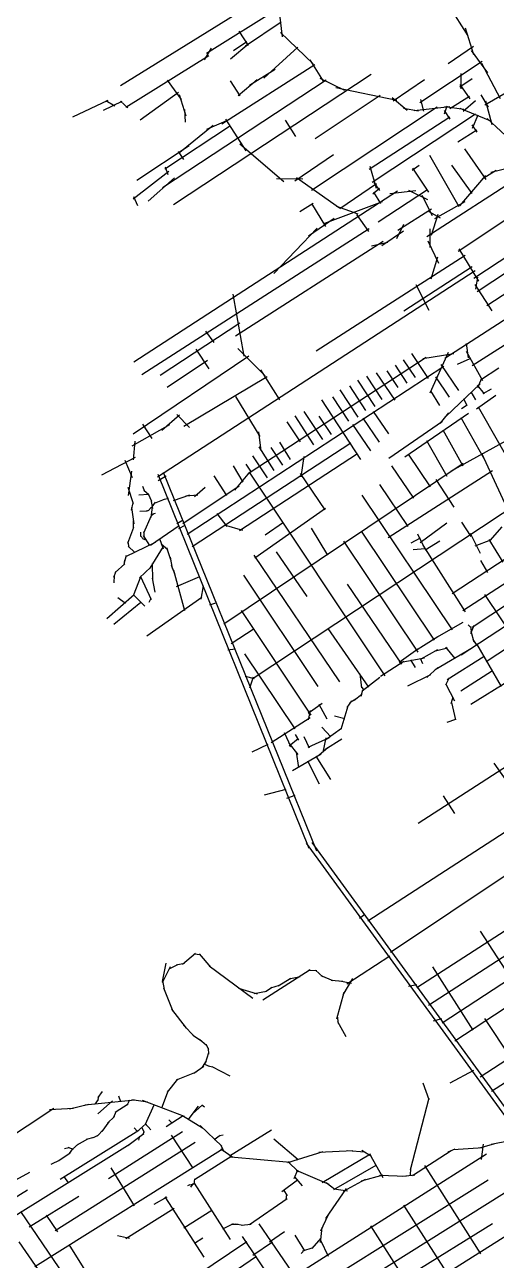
# Model space of a CAD drawing. Header units: inches. Extents: x 723419 to 759401, y 6910722 to 6968430.
# Drawn here: x 731647 to 733260, y 6948636 to 6952862 of the extents above; entities that cross this region are included whole.
import ezdxf

# ---------------------------------------------------------------- set-up
doc = ezdxf.new("R2010")
doc.units = ezdxf.units.IN
doc.header["$MEASUREMENT"] = 0

msp = doc.modelspace()

# ---------------------------------------------------------------- linework, layer by layer
for points in [[(731974.842413, 6952653.99138), (732472.061637, 6952962.95918)], [(732269.004106, 6952764.60463), (732521.020235, 6952921.76744)], [(732512.288967, 6952944.38936), (732526.973372, 6952820.56412)], [(732401.957497, 6952789.60781), (732523.798365, 6952872.15797)], [(733119.342464, 6952892.12193), (733162.998802, 6952823.99158)], [(732379.732452, 6952840.01103), (732410.688764, 6952791.19531)], [(732521.41711, 6952835.24852), (732633.73296, 6952728.09206)], [(733153.076907, 6952851.11143), (733181.519672, 6952760.49145)], [(732351.157395, 6952745.95147), (732413.070019, 6952798.33907)], [(732360.682414, 6952773.73277), (732406.720006, 6952805.08596)], [(732465.159305, 6952678.7185), (732581.576205, 6952785.21351)], [(733095.529917, 6952729.40285), (733181.519672, 6952788.27276)], [(731993.164846, 6952579.64331), (732276.931038, 6952756.58377)], [(732262.048196, 6952742.36239), (732285.860744, 6952781.38851)], [(733174.221567, 6952773.80884), (733230.048762, 6952697.07952)], [(732321.376938, 6952523.36081), (732638.877573, 6952725.76747)], [(732415.549831, 6952654.90596), (732503.854695, 6952709.80711)], [(732622.620438, 6952741.58583), (732667.864278, 6952669.35444)], [(732998.295347, 6952595.788), (733211.946816, 6952737.34037)], [(733209.300978, 6952730.72577), (733272.801105, 6952609.67865)], [(732117.779656, 6952305.87288), (732678.168276, 6952673.37986)], [(732134.386482, 6952672.90912), (732182.342307, 6952606.43243)], [(732155.482856, 6952247.13526), (732832.156084, 6952693.22365)], [(732350.065325, 6952669.7888), (732382.476848, 6952618.8564)], [(732377.515901, 6952619.51786), (732442.338947, 6952674.74975)], [(732655.958005, 6952679.67321), (732740.492549, 6952638.39813)], [(732906.768734, 6952601.54534), (733013.925198, 6952674.57049)], [(733135.311203, 6952649.53711), (733176.983161, 6952677.64914)], [(733135.311203, 6952658.13608), (733169.376375, 6952608.52661)], [(733138.618501, 6952695.50855), (733138.949231, 6952643.25324)], [(732041.78213, 6952536.97916), (732172.420412, 6952630.90644)], [(732174.735521, 6952623.29965), (732197.886609, 6952550.53909)], [(732640.861952, 6952473.35446), (732863.112396, 6952620.99226)], [(732711.12374, 6952647.52627), (732919.880407, 6952604.26681)], [(733100.584571, 6952575.78436), (733168.714915, 6952617.78704)], [(733207.203709, 6952621.78601), (733232.206884, 6952580.51093)], [(733221.094362, 6952587.65469), (733301.263273, 6952634.48603)], [(731811.59417, 6952546.90106), (731932.972017, 6952603.78659)], [(731916.435526, 6952569.39069), (731980.597112, 6952600.81002)], [(731924.703771, 6952602.46367), (731955.461645, 6952584.60426)], [(731974.643975, 6952601.14075), (732000.110172, 6952578.32039)], [(732628.161926, 6952295.95098), (733057.581535, 6952581.70155)], [(732903.211624, 6952612.6012), (732954.865009, 6952569.80476)], [(732942.588317, 6952576.15477), (732993.388419, 6952567.47642)], [(732978.571723, 6952568.53476), (733101.338635, 6952581.86979)], [(733000.941186, 6952606.37135), (733010.863081, 6952566.68377)], [(733083.05589, 6952557.59422), (733091.390282, 6952584.40979)], [(733083.770266, 6952582.50479), (733148.328729, 6952573.19143)], [(733135.417036, 6952576.36644), (733238.075575, 6952534.87969)], [(733146.886747, 6952566.85465), (733189.220165, 6952603.23493)], [(733222.681865, 6952601.94222), (733244.90691, 6952520.97956)], [(732193.256392, 6952572.03653), (732195.90223, 6952528.71092)], [(732269.783085, 6952505.10453), (732346.380113, 6952537.64834)], [(732333.680087, 6952538.83897), (732403.530227, 6952431.28563)], [(732538.071121, 6952535.26709), (732573.393067, 6952480.10135)], [(732825.086624, 6952368.08602), (733101.246031, 6952547.34159)], [(732835.669979, 6952324.09896), (733188.558705, 6952557.26349)], [(733081.402241, 6952568.83903), (733100.584571, 6952539.07335)], [(733177.975351, 6952508.6462), (733198.14987, 6952553.95619)], [(733228.762223, 6952541.2297), (733321.578242, 6952454.38005)], [(732126.510923, 6952369.373), (732350.348871, 6952517.40768)], [(732177.7079, 6952425.72937), (732292.008129, 6952518.5983)], [(733127.704417, 6952462.0133), (733192.858193, 6952502.69306)], [(733175.660242, 6952519.22956), (733193.188923, 6952494.42482)], [(732030.466981, 6952330.47918), (732209.457964, 6952448.74816)], [(732383.289562, 6952454.30442), (732533.705487, 6952325.31979)], [(732171.357888, 6952428.5075), (732190.407926, 6952401.12307)], [(732571.011812, 6952328.4948), (732702.774576, 6952418.18873)], [(733030.999677, 6952416.03678), (733131.541544, 6952239.82393)], [(733129.504702, 6952087.31219), (733612.105667, 6952407.45867)], [(733151.12075, 6952437.73266), (733224.145896, 6952332.42828)], [(732127.70155, 6952376.11989), (732136.035942, 6952349.52921)], [(732827.732463, 6952378.66938), (732849.229902, 6952303.59371)], [(732972.262059, 6952364.70751), (732996.603774, 6952381.64088)], [(732972.791227, 6952371.58669), (733027.82467, 6952289.03652)], [(733106.141493, 6952382.17004), (733175.991633, 6952285.33235)], [(733211.180625, 6952335.14533), (733258.805721, 6952364.51414)], [(733241.475478, 6952357.50267), (733344.663184, 6952382.63814)], [(732017.766956, 6952266.1853), (732140.0047, 6952361.43549)], [(732069.360809, 6952258.64466), (732159.84849, 6952338.01982)], [(732508.702312, 6952336.03544), (732597.999366, 6952334.84481)], [(732576.568073, 6952340.0042), (732723.808993, 6952236.02274)], [(732841.292386, 6952322.77604), (732859.813256, 6952295.32546)], [(733022.436432, 6952138.0241), (733346.992637, 6952347.13355)], [(733134.649743, 6952242.40869), (733224.277527, 6952346.25786)], [(732019.892899, 6951708.69269), (732922.388454, 6952293.68761)], [(732724.602744, 6952233.24461), (732850.412371, 6952319.36665)], [(732837.985087, 6952283.41919), (732860.805446, 6952303.26298)], [(732839.308007, 6952289.0416), (732863.782014, 6952250.34621)], [(732856.374327, 6952187.56861), (733025.04654, 6952298.69384)], [(732896.193537, 6952284.41138), (732984.829131, 6952295.32546)], [(732959.693664, 6952296.64838), (733024.51671, 6952264.23686)], [(733004.672921, 6952279.1197), (733040.391742, 6952209.99717)], [(732019.354459, 6952274.12281), (732032.848236, 6952243.96025)], [(732588.474347, 6952223.71959), (732633.321312, 6952251.50089)], [(732627.765051, 6952250.70714), (732676.183897, 6952171.72886)], [(732673.008891, 6952182.84138), (732871.048216, 6952257.08691)], [(732713.093346, 6952241.579), (732786.118492, 6952215.78207)], [(733049.321448, 6952199.41381), (733153.832073, 6952257.29153)], [(732617.049404, 6952140.37567), (732705.552706, 6952200.70079)], [(732781.629386, 6952213.36554), (732822.639885, 6952154.49563)], [(732922.533975, 6952159.77289), (733038.421707, 6952232.79804)], [(733029.146928, 6952223.22636), (733067.842318, 6952201.72892)], [(733037.878857, 6952142.45706), (733060.633069, 6952213.89471)], [(732047.674205, 6951665.8301), (732824.624264, 6952165.07898)], [(732498.780418, 6952011.39104), (732647.211965, 6952166.56947)], [(732868.558867, 6952106.85612), (732942.642349, 6952157.65622)], [(732919.888137, 6952130.66867), (732943.700684, 6952180.41044)], [(733032.058012, 6952163.62377), (733032.58718, 6952100.65281)], [(733183.280269, 6951995.14882), (733439.397448, 6952163.42415)], [(732368.354256, 6951797.57523), (732873.321377, 6952122.20199)], [(732832.575462, 6952105.26862), (732888.667241, 6952117.96864)], [(733026.237167, 6952123.40703), (733061.691405, 6952046.67771)], [(733194.09293, 6951949.85206), (733455.237202, 6952121.3024)], [(732643.703374, 6951746.56125), (733153.688769, 6952073.58691)], [(733037.349689, 6951992.7026), (733060.103901, 6952067.84442)], [(733131.421832, 6952095.69068), (733199.155301, 6951984.56546)], [(733227.430496, 6951902.22696), (733483.018508, 6952068.12104)], [(732943.344598, 6951883.08653), (733177.501317, 6952035.08995)], [(732101.380837, 6951315.65561), (733187.576552, 6952021.68595)], [(733083.954168, 6951721.52138), (733537.575648, 6952015.15199)], [(733190.15945, 6951957.57791), (733196.844602, 6951998.91032)], [(732358.824827, 6951940.46815), (732396.012089, 6951728.93335)], [(732984.619681, 6951973.57421), (733029.06977, 6951886.26153)], [(733186.949166, 6951973.66461), (733244.893031, 6951883.17693)], [(732110.38058, 6951663.44885), (732382.637375, 6951842.83671)], [(732265.204088, 6951813.68845), (732293.646853, 6951774.66233)], [(733177.087687, 6951696.82688), (733361.928913, 6951814.31388)], [(733156.7072, 6951771.4356), (733164.034883, 6951723.28527)], [(732017.511644, 6951462.6297), (732413.011602, 6951729.59481)], [(732232.777075, 6951752.90465), (732276.764142, 6951685.10504)], [(732375.374548, 6951754.86257), (732469.859078, 6951661.33727)], [(732970.006718, 6951737.39641), (733027.156832, 6951652.37679)], [(733008.367441, 6951720.14477), (733114.998674, 6951737.74919)], [(733033.154066, 6951602.63503), (733095.948636, 6951741.62975)], [(733156.273757, 6951745.51031), (733212.718314, 6951644.96845)], [(732134.219586, 6951622.26637), (732272.464654, 6951714.20926)], [(732202.856571, 6951119.58644), (733080.073604, 6951694.35743)], [(732411.545622, 6951326.86732), (733020.512394, 6951724.8899)], [(732913.6733, 6951697.8355), (732954.213, 6951635.5681)], [(732941.3477, 6951716.3512), (732982.1945, 6951655.9242)], [(733069.986083, 6951699.90704), (733130.663982, 6951611.35964)], [(733126.993143, 6951701.413), (733170.8244, 6951719.9568)], [(733205.283618, 6951647.17951), (733268.104536, 6951689.06576)], [(732191.665152, 6951488.7353), (732476.542597, 6951658.94872)], [(732453.162203, 6951681.83743), (732518.249833, 6951579.17889)], [(732784.794077, 6951646.06129), (732844.3092, 6951556.3212)], [(732816.2965, 6951659.4891), (732868.8204, 6951579.9274)], [(732849.199, 6951671.8153), (732912.455791, 6951578.37192)], [(732885.1112, 6951678.2044), (732922.8869, 6951621.4583)], [(733052.347158, 6951657.57363), (733098.56114, 6951587.72349)], [(733104.7979, 6951335.5359), (733714.739876, 6951671.544877)], [(733196.2146, 6951620.8078), (733210.8185, 6951653.4381)], [(732724.821735, 6951612.76782), (732786.0194, 6951519.4716)], [(732757.453745, 6951627.09944), (732812.3572, 6951542.3323)], [(733034.355456, 6951610.30131), (733065.752741, 6951560.20676)], [(733086.776395, 6951522.40732), (733204.516214, 6951633.26796)], [(733172.766151, 6951606.28041), (733189.026, 6951579.5208)], [(733194.726611, 6951629.2992), (733218.597955, 6951599.91643)], [(733215.211282, 6951600.62199), (733243.151338, 6951616.42646)], [(732368.04327, 6951590.62613), (732451.250841, 6951454.09688)], [(732662.526934, 6951579.60958), (732795.171644, 6951374.99806)], [(732699.465781, 6951589.83722), (732754.146446, 6951505.83184)], [(733141.357106, 6951549.65431), (733160.1431, 6951561.5158)], [(733147.3661, 6951583.52619), (733159.0329, 6951560.0374)], [(733192.562903, 6951548.8341), (733258.179701, 6951595.40086)], [(732116.033855, 6951474.98356), (732176.557414, 6951527.90033)], [(732167.191145, 6951528.42288), (732210.186023, 6951484.76654)], [(732425.459794, 6950624.4442), (733778.3617, 6951519.581)], [(732571.363095, 6951523.91174), (732634.4299, 6951424.989)], [(732601.569752, 6951539.12531), (732665.6921, 6951443.4244)], [(732652.3929, 6951523.5784), (732694.5837, 6951460.8293)], [(732838.916176, 6951539.39283), (732891.127392, 6951462.8399)], [(732947.1857, 6951383.5868), (733164.928589, 6951533.31185)], [(733067.864646, 6951498.48098), (733097.745037, 6951534.15228)], [(733138.117424, 6951519.20071), (733220.7054, 6951372.3833)], [(733197.978053, 6951555.21058), (733336.3963, 6951310.9305)], [(732014.393965, 6951421.26642), (732143.378597, 6951494.68844)], [(732049.451326, 6951495.3499), (732081.862849, 6951447.06334)], [(732544.022762, 6951503.62697), (732589.029, 6951435.0656)], [(732767.816613, 6951495.24849), (732829.111874, 6951404.40803)], [(732803.285549, 6951516.81501), (732859.02455, 6951433.91207)], [(732892.386614, 6951380.00684), (733075.399514, 6951505.73794)], [(733077.439525, 6951476.86729), (733145.2816, 6951353.8585)], [(733109.0031, 6950917.109), (733983.3871, 6951489.4362)], [(732019.024182, 6951373.64132), (732024.977319, 6951437.14145)], [(732447.017499, 6951469.26635), (732454.073068, 6951405.06067)], [(732517.8838, 6951434.4511), (732555.0299, 6951374.4502)], [(733020.994968, 6951440.53111), (733090.5728, 6951317.4314)], [(732220.142716, 6951077.25302), (732762.716024, 6951431.44262)], [(732381.362483, 6951131.58091), (732785.293847, 6951395.81199)], [(732448.1773, 6951417.9624), (732499.0813, 6951337.3503)], [(732488.9922, 6951415.6722), (732528.4314, 6951356.1293)], [(732958.194518, 6951393.67331), (733033.6207, 6951281.5089)], [(733209.2206, 6951397.0167), (733295.4125, 6951210.001)], [(731911.307682, 6951322.98895), (732026.137078, 6951382.7849)], [(731989.095338, 6951372.20155), (732015.024556, 6951313.46393)], [(732327.651959, 6950812.9161), (733146.8794, 6951361.9629)], [(732359.740102, 6951353.43154), (732393.342253, 6951297.07517)], [(732403.6231, 6951359.1551), (732421.123558, 6951332.00024)], [(732425.621484, 6951387.03369), (732475.958753, 6951312.11108)], [(732592.5886, 6951315.80183), (732603.171955, 6951384.94641)], [(732901.0646, 6951353.7057), (732976.494, 6951242.3534)], [(732001.675146, 6951251.53122), (732012.907885, 6951334.63064)], [(732101.910004, 6951324.38688), (732618.650111, 6950045.22603)], [(732103.146472, 6951303.70306), (732130.927778, 6951318.91663)], [(732120.224562, 6951331.16925), (732644.927519, 6950036.9271)], [(732293.647053, 6951319.2473), (732337.4764, 6951252.2461)], [(732365.1461, 6951269.8184), (732416.625632, 6951331.20649)], [(732414.170882, 6951331.25353), (732878.7712, 6950635.4424)], [(732589.14901, 6951327.37296), (732673.110289, 6951202.84216)], [(732890.244, 6951108.1056), (733247.296485, 6951337.69912)], [(733052.6628, 6951306.121), (733114.2699, 6951212.1476)], [(732000.0658, 6951280.1197), (732018.4729, 6951224.3614)], [(732049.5895, 6951284.3209), (732056.5442, 6951266.1766)], [(732054.4152, 6951269.7204), (732071.4468, 6951255.2615)], [(732187.644068, 6951155.58713), (732380.5377, 6951285.1853)], [(732227.765671, 6951248.60341), (732264.542828, 6951280.35347)], [(732860.0005, 6951289.3401), (732957.4517, 6951146.1424)], [(733177.774723, 6950801.53918), (733896.6406, 6951276.3683)], [(732012.0001, 6951201.4746), (732018.4729, 6951227.1316)], [(732037.5255, 6951254.6945), (732070.4533, 6951256.3956)], [(732069.1901, 6951258.039), (732081.1122, 6951232.3817)], [(732078.8413, 6951238.3353), (732084.2347, 6951207.1496)], [(732082.6508, 6951213.6518), (732094.7943, 6951228.9905)], [(732091.0441, 6951225.245), (732125.1528, 6951239.8703)], [(732120.6912, 6951238.1238), (732138.8601, 6951242.3788)], [(732156.166338, 6951234.29236), (732211.89064, 6951253.6305)], [(732198.132279, 6951250.72008), (732238.878194, 6951254.42425)], [(732799.6085, 6951252.6043), (733108.6311, 6950792.9321)], [(733140.0051, 6950707.4353), (733931.864, 6951225.4225)], [(733225.1895, 6950684.1614), (734053.2988, 6951228.0383)], [(732011.6987, 6951210.4086), (732020.1138, 6951155.2732)], [(732040.4149, 6951198.5031), (732066.4074, 6951199.1994)], [(732054.4758, 6951124.5107), (732080.998, 6951183.4258)], [(732063.0214, 6951198.9009), (732071.7852, 6951201.3876)], [(732069.0963, 6951199.3983), (732079.0551, 6951210.8366)], [(732077.1289, 6951209.2291), (732084.0835, 6951213.4817)], [(732079.2678, 6951183.0591), (732088.1607, 6951190.8165)], [(732079.4118, 6951177.142), (732083.9846, 6951212.3084)], [(732086.3595, 6951189.6923), (732093.789, 6951191.716)], [(732304.103995, 6951190.49491), (732337.97073, 6951145.69205)], [(732433.573699, 6951038.80017), (732675.22696, 6951208.13384)], [(733145.742437, 6950857.97492), (733671.9256, 6951199.8595)], [(731999.8806, 6951088.3912), (732019.8135, 6951143.3103)], [(732019.1492, 6951140.0198), (732019.4708, 6951165.7098)], [(732077.328, 6951081.4698), (732174.951793, 6951149.62553)], [(732166.733051, 6951156.24383), (732188.974737, 6951168.1464)], [(732174.158041, 6951139.04217), (732196.118502, 6951150.41928)], [(732329.151268, 6951151.3365), (732392.298616, 6951132.99202)], [(732469.698215, 6951117.87546), (732532.140007, 6951160.20888)], [(732627.0609, 6951139.9883), (732682.3744, 6951047.914)], [(732999.030685, 6951091.1174), (733091.105869, 6951158.3217)], [(733141.0414, 6951160.7056), (733172.7213, 6951111.9622)], [(733238.5472, 6951097.6553), (733279.3835, 6951145.2382)], [(732042.8788, 6951114.3821), (732052.7288, 6951102.9575)], [(732043.6731, 6951111.3673), (732044.1497, 6951126.9174)], [(732050.028, 6951104.5443), (732064.0088, 6951098.832)], [(732052.6528, 6951115.0514), (732074.3734, 6951081.2552)], [(732055.1679, 6951108.4292), (732055.1679, 6951128.2959)], [(732108.45, 6951105.331), (732120.0626, 6951069.0334)], [(732737.583045, 6951096.148987), (732991.353513, 6950715.762098)], [(732797.9648, 6951129.4778), (733047.8127, 6950756.815)], [(732969.0912, 6951089.6701), (733000.1789, 6951106.9898)], [(732990.6623, 6951121.2963), (733014.0389, 6951071.3813)], [(733017.0829, 6951066.0012), (733066.544, 6951096.9969)], [(733170.978813, 6951123.18107), (733204.492769, 6951054.38926)], [(733187.5868, 6951079.7289), (733241.5449, 6951099.9379)], [(733234.8002, 6951101.201), (733282.4351, 6951024.154)], [(731992.3713, 6951043.6126), (732094.3437, 6951092.4231)], [(731999.4198, 6951092.9014), (732003.5439, 6951073.9086)], [(732000.3362, 6951078.0275), (732024.1642, 6951057.4329)], [(732075.975, 6951003.4104), (732121.1349, 6951076.8647)], [(732114.0579, 6951086.3915), (732136.275, 6951067.1607)], [(732131.4625, 6951073.7428), (732147.2624, 6951029.3156)], [(732507.2146, 6951058.9629), (732612.3104, 6950906.1194)], [(732975.0007, 6951067.4108), (733016.8739, 6951070.3678)], [(733008.3315, 6951081.4987), (733153.679953, 6950854.00616)], [(731956.0733, 6950988.5412), (731989.3524, 6951018.0497)], [(731987.5667, 6951014.4828), (731989.0277, 6951030.2098)], [(731987.8841, 6951022.6574), (731995.053, 6951047.4561)], [(732083.2907, 6951018.9618), (732083.7208, 6950962.0454)], [(732144.3721, 6951041.1188), (732150.935, 6951002.2754)], [(732147.7824, 6951013.6185), (732159.6931, 6950984.9715)], [(732431.104249, 6951047.26685), (732723.91039, 6950614.05487)], [(733205.341, 6951029.0211), (733230.2123, 6950989.0241)], [(731952.3167, 6950972.2692), (731959.2972, 6950992.536)], [(731952.4791, 6950952.813), (731953.7778, 6950978.4303)], [(732019.1441, 6950909.9237), (732045.4149, 6950977.4643)], [(732039.8271, 6950969.8196), (732078.5355, 6951006.5467)], [(732042.6501, 6950974.865), (732080.045561, 6950896.70099)], [(732083.1011, 6950969.0368), (732091.4879, 6950920.9264)], [(732156.2901, 6950995.8962), (732193.596135, 6950858.77731)], [(732166.035316, 6950940.35733), (732246.071935, 6950975.19421)], [(732394.7435, 6950979.779), (732649.1861, 6950598.5909)], [(732249.9847, 6950897.2794), (732258.639668, 6950943.00317)], [(732750.0785, 6950948.6066), (732935.8207, 6950674.4449)], [(731927.689354, 6950830.77551), (732021.3451, 6950913.0855)], [(731952.383847, 6950812.25464), (732044.4878, 6950887.3259)], [(731965.8793, 6950902.7855), (731991.981, 6950883.9915)], [(732018.5495, 6950912.6559), (732057.996906, 6950873.10893)], [(732064.170529, 6950772.12609), (732253.127504, 6950904.41802)], [(732072.989991, 6950886.99958), (732080.045561, 6950900.89024)], [(732280.24735, 6950878.18012), (732304.280385, 6950885.67666)], [(733219.074206, 6950912.95383), (733333.903603, 6950743.62016)], [(732387.08709, 6950858.21709), (732625.701091, 6950500.8749)], [(733040.37456, 6950758.30618), (733145.980563, 6950819.08991)], [(733163.40782, 6950809.42378), (733173.991174, 6950798.98154)], [(733171.451169, 6950803.63821), (733174.7228, 6950778.1499)], [(733173.0949, 6950779.5821), (733183.72786, 6950808.37426)], [(732353.669372, 6950746.10868), (732431.2999, 6950797.3771)], [(732684.2182, 6950797.4716), (732822.5023, 6950596.7494)], [(732979.795438, 6950719.35943), (733059.565709, 6950769.7362)], [(733172.438949, 6950787.55151), (733183.3498, 6950750.8878)], [(733179.437, 6950759.0041), (733193.2821, 6950738.563)], [(732341.983585, 6950723.61905), (732367.339538, 6950727.58781)], [(732928.13103, 6950681.8238), (732991.507684, 6950727.40278)], [(733002.838929, 6950693.11271), (733060.271266, 6950724.86278)], [(733047.430129, 6950719.78277), (733093.432444, 6950731.07168)], [(733050.9416, 6950656.6274), (733175.0624, 6950729.4522)], [(733086.659097, 6950733.04724), (733118.3754, 6950694.1325)], [(733191.8283, 6950744.5513), (733276.8213, 6950598.515)], [(732398.8891, 6950710.6485), (732571.2626, 6950453.7916)], [(732863.703095, 6950633.84593), (732944.136589, 6950685.35159)], [(732929.03767, 6950680.83602), (733014.12784, 6950696.92272)], [(732966.714412, 6950689.58493), (732982.518888, 6950663.90266)], [(732999.311144, 6950695.79383), (733007.213382, 6950677.02601)], [(733091.9503, 6950622.8193), (733218.7586, 6950701.9248)], [(732400.412521, 6950633.79283), (732431.280639, 6950625.67892)], [(732417.169499, 6950594.10525), (732429.861481, 6950631.11594)], [(732793.2372, 6950641.3954), (732799.277, 6950593.5534)], [(732800.9509, 6950583.8402), (732861.8972, 6950630.761)], [(732957.7045, 6950601.2034), (733036.1642, 6950639.3598)], [(733022.6128, 6950629.3403), (733059.9132, 6950663.7825)], [(733138.6276, 6950584.2821), (733246.8871, 6950652.8771)], [(732797.1623, 6950565.1807), (732803.8268, 6950587.6456)], [(732797.1943, 6950598.3375), (732806.3582, 6950586.273)], [(733087.5622, 6950603.9215), (733099.5176, 6950629.2951)], [(733087.5649, 6950606.5441), (733117.1545, 6950549.8268)], [(733172.7138, 6950537.7944), (733301.095204, 6950618.20741)], [(732749.8123, 6950527.0148), (732765.4325, 6950549.0637)], [(732759.4226, 6950544.3167), (732782.5403, 6950558.6693)], [(732773.3766, 6950552.221), (732800.0349, 6950571.7738)], [(733105.5732, 6950540.7876), (733112.3809, 6950562.6633)], [(732616.418608, 6950507.70998), (732664.043703, 6950541.44442)], [(732617.300554, 6950484.77938), (732624.57661, 6950516.30896)], [(732652.357916, 6950537.69615), (732679.918735, 6950488.52765)], [(732729.1652, 6950453.0678), (732752.7135, 6950532.5921)], [(733106.1653, 6950544.335), (733119.7806, 6950484.9159)], [(732490.3003, 6950407.4768), (732623.055253, 6950492.93738)], [(732706.6866, 6950498.0638), (732741.8058, 6950489.4327)], [(733091.6618, 6950476.343), (733121.2605, 6950487.2809)], [(732534.221221, 6950441.34353), (732556.9925, 6950392.1703)], [(732551.353026, 6950395.83511), (732582.573922, 6950420.97057)], [(732571.725983, 6950434.72893), (732583.896841, 6950415.41431)], [(732601.8235, 6950427.3738), (732619.4627, 6950389.0175)], [(732615.867391, 6950391.16079), (732689.774483, 6950423.61641)], [(732663.0598, 6950459.4014), (732694.2922, 6950426.5906)], [(732668.2222, 6950373.9907), (732677.427237, 6950423.08724)], [(732673.193895, 6950414.97334), (732730.451, 6950455.4948)], [(732673.9598, 6950382.9896), (732731.2851, 6950419.4953)], [(732992.4878, 6950130.9889), (733462.070084, 6950434.78185)], [(732425.21267, 6950374.6684), (732479.187778, 6950401.65595)], [(732550.030107, 6950405.09554), (732580.721835, 6950365.40796)], [(732654.5355, 6950364.6217), (732683.8643, 6950389.9594)], [(732562.4885, 6950311.6378), (732660.468, 6950368.7936)], [(732575.694741, 6950374.13923), (732583.4128, 6950320.9525)], [(732614.0044, 6950343.9765), (732654.5033, 6950265.4132)], [(732642.5037, 6950360.681), (732692.993587, 6950279.99147)], [(733251.290751, 6950336.10064), (733292.736412, 6950277.79542)], [(732819.99843, 6949796.54365), (733574.85619, 6950285.75922)], [(732467.344195, 6950228.06652), (732541.427677, 6950247.46934)], [(732544.032872, 6950216.31495), (732572.255151, 6950226.54553)], [(733078.599872, 6950224.87865), (733116.34717, 6950163.84797)], [(732609.331146, 6950062.33027), (734796.694445, 6947058.91978)], [(732628.429691, 6950064.59246), (734813.5676, 6947066.8578)], [(732898.005878, 6949689.49137), (733310.756704, 6949966.24609)], [(733204.115669, 6949263.81617), (734321.4233, 6949989.8422)], [(732987.68607, 6949568.61678), (733572.416406, 6949946.97171)], [(733028.431984, 6949508.29166), (733612.633153, 6949886.64659)], [(733243.803248, 6949214.07441), (734302.9088, 6949896.0646)], [(733074.469576, 6949447.96654), (733653.908235, 6949826.85063)], [(732791.649739, 6949805.83532), (732810.611582, 6949819.94646)], [(733117.86133, 6949387.11225), (733693.595815, 6949763.87967)], [(733204.644837, 6949761.23383), (733432.186959, 6949410.39563)], [(732186.868147, 6949649.33744), (732231.036013, 6949686.30863)], [(732226.943783, 6949684.33307), (732246.558266, 6949682.07529)], [(732243.171593, 6949683.76862), (732283.811674, 6949637.6252)], [(732748.244063, 6949582.04092), (732896.153791, 6949677.40871)], [(732117.8803, 6949589.6699), (732130.8539, 6949651.7648)], [(732118.3991, 6949586.5613), (732145.587185, 6949640.69437)], [(732140.865833, 6949633.10963), (732170.358114, 6949648.20855)], [(732165.278104, 6949646.51522), (732193.500382, 6949652.15967)], [(732277.461661, 6949643.69299), (732426.757516, 6949532.92054)], [(732461.950109, 6949526.43942), (732623.346265, 6949630.28858)], [(732616.511182, 6949627.86323), (732646.276867, 6949627.20177)], [(732641.076, 6949628.6621), (732667.1448, 6949605.1252)], [(733042.190345, 6949640.05443), (733179.244786, 6949422.56649)], [(732118.3143, 6949593.2043), (732123.5567, 6949562.3871)], [(732488.611343, 6949568.27012), (732518.809181, 6949577.16014)], [(732513.58806, 6949574.62014), (732557.050369, 6949601.14908)], [(732551.264802, 6949598.18574), (732588.941544, 6949606.79353)], [(732659.2199, 6949609.7077), (732701.1385, 6949592.4195)], [(732695.2991, 6949594.0859), (732734.9239, 6949590.3366)], [(732724.7048, 6949591.378), (732764.560067, 6949584.24579)], [(732735.6146, 6949544.1355), (732769.2207, 6949599.7314)], [(732959.911153, 6949574.10341), (732988.574404, 6949578.95411)], [(732121.4788, 6949568.1407), (732153.713, 6949488.1409)], [(732378.403345, 6949567.14123), (732441.480138, 6949546.9623)], [(732431.320117, 6949548.93786), (732474.500204, 6949556.55788)], [(732470.12575, 6949555.00565), (732493.268019, 6949570.10457)], [(732714.6041, 6949462.3786), (732739.7242, 6949553.504)], [(732149.3691, 6949495.172), (732199.2357, 6949429.9864)], [(732716.0559, 6949472.1396), (732718.9573, 6949445.8896)], [(732716.7656, 6949452.8052), (732745.7791, 6949401.8394)], [(733045.018962, 6949455.04067), (733073.682213, 6949462.53721)], [(733219.461533, 6949463.31241), (733309.420046, 6949327.3163)], [(732190.426, 6949440.2876), (732227.6296, 6949401.8033)], [(732222.2941, 6949405.7082), (732251.9794, 6949387.0843)], [(732245.1207, 6949392.0078), (732269.2334, 6949371.4573)], [(732266.1427, 6949375.2721), (732275.6807, 6949357.8255)], [(732274.819, 6949362.0451), (732275.5693, 6949340.9594)], [(732265.3832, 6949310.2066), (732276.748, 6949346.8463)], [(732166.5331, 6949252.6476), (732234.1979, 6949280.426)], [(732225.3953, 6949275.9829), (732259.4746, 6949299.7444)], [(732255.3084, 6949296.2469), (732269.2401, 6949317.6536)], [(732261.9318, 6949307.2835), (732278.2271, 6949300.214)], [(732274.5771, 6949301.3011), (732290.3838, 6949297.1467)], [(732286.5993, 6949298.7758), (732348.1617, 6949266.7036)], [(733102.0968, 6949242.484), (733182.94896, 6949286.57039)], [(732135.725, 6949211.5922), (732170.1594, 6949255.2784)], [(733008.859167, 6949243.37358), (733029.0729, 6949185.5695)], [(731897.2567, 6949181.5381), (731900.1684, 6949196.0781)], [(731898.6432, 6949192.7547), (731913.0627, 6949213.6647)], [(731967.7659, 6949198.2606), (731974.7439, 6949178.5722)], [(732115.5609, 6949157.0618), (732139.1375, 6949217.7889)], [(731283.002151, 6948849.5405), (731746.553078, 6949156.45778)], [(731731.558, 6949151.4558), (731813.9152, 6949156.0966)], [(731800.1253, 6949153.7013), (731866.8267, 6949170.1687)], [(731852.9964, 6949167.9895), (732023.1584, 6949185.3311)], [(731887.8286, 6949170.0446), (731899.0591, 6949186.1078)], [(731897.437905, 6949137.39304), (731947.53245, 6949181.13757)], [(731956.9005, 6949142.2383), (732000.8464, 6949171.4185)], [(731997.7075, 6949166.5954), (732006.1586, 6949185.1647)], [(732013.6362, 6949186.4723), (732066.9601, 6949178.2935)], [(732049.249, 6949183.6192), (732192.0369, 6949128.771)], [(732059.1306, 6949099.1532), (732091.1146, 6949169.6048)], [(732206.2006, 6949116.923), (732241.2551, 6949163.4314)], [(732220.4053, 6949136.7424), (732255.1046, 6949167.5902)], [(732252.9052, 6949167.3395), (732262.4208, 6949160.7668)], [(732965.8718, 6948945.0998), (733029.7979, 6949191.8095)], [(731911.4995, 6949077.0188), (731935.7683, 6949110.125)], [(731930.5161, 6949104.541), (731954.4053, 6949127.7233)], [(731952.3838, 6949125.059), (731959.6692, 6949145.1954)], [(732130.6, 6949094.1269), (732188.8286, 6949130.9936)], [(732140.4015, 6949115.8915), (732151.0242, 6949105.41)], [(732186.7849, 6949130.9381), (732254.5824, 6949089.4734)], [(731768.2857, 6948912.9413), (732037.3651, 6949081.2695)], [(731895.235, 6949060.8111), (731916.3534, 6949082.8356)], [(731933.71523, 6948915.20606), (732186.833792, 6949076.16124)], [(731999.6806, 6949028.4337), (732054.4333, 6949069.5176)], [(732020.8091, 6949089.5242), (732032.8774, 6949076.9982)], [(732029.937, 6949075.7074), (732061.8329, 6949102.4436)], [(732046.9711, 6949090.7926), (732055.4407, 6949073.7151)], [(732052.0787, 6949066.606), (732055.4424, 6949076.237)], [(732059.4501, 6949103.6221), (732078.147, 6949081.7565)], [(732246.6099, 6949096.5944), (732320.641, 6949026.8194)], [(732347.6846, 6948993.2091), (732490.8633, 6949081.9817)], [(731557.1447, 6948753.9476), (732007.6358, 6949033.7625)], [(731751.593338, 6948737.49389), (732230.490129, 6949039.56047)], [(731810.5345, 6949015.6527), (731829.4886, 6949033.2897)], [(731826.6909, 6949031.3399), (731863.0686, 6949051.9164)], [(731858.433, 6949050.2915), (731884.959, 6949057.3728)], [(731881.7653, 6949056.2199), (731898.7383, 6949063.727)], [(732037.12, 6949047.321), (732040.9806, 6949060.5696)], [(732148.028159, 6949063.81399), (732222.11164, 6948950.92488)], [(732295.3054, 6949048.7464), (732315.4792, 6949063.639)], [(732312.6724, 6949062.4125), (732325.303, 6949065.391)], [(732317.9574, 6949030.0302), (732326.419, 6949009.0948)], [(732498.7006, 6949051.0965), (732581.7849, 6948980.8821)], [(733203.6343, 6949020.293), (733254.6368, 6949035.9064)], [(733209.290262, 6948980.99458), (733215.640275, 6949032.85302)], [(733242.6171, 6949032.7167), (733370.01614, 6949058.16487)], [(731682.1796, 6948614.3795), (732325.2651, 6949018.8903)], [(731763.9665, 6948977.2843), (731802.104, 6949002.9756)], [(731783.1235, 6949018.6584), (731797.6718, 6949022.1318)], [(731795.024, 6949022.4233), (731812.6443, 6949016.5186)], [(731800.5761, 6949001.5665), (731812.0897, 6949017.5121)], [(732227.8919, 6948912.0197), (732355.7772, 6948993.2709)], [(732318.3102, 6949016.7306), (732358.5973, 6948988.1998)], [(732352.2848, 6948990.3042), (732554.507, 6948972.0409)], [(732484.3046, 6948528.6279), (733226.611686, 6948999.69184)], [(732547.0774, 6948970.6532), (732667.8697, 6949008.4421)], [(732653.1681, 6949006.2855), (732769.7114, 6949011.1353)], [(732664.8608, 6948901.6553), (732829.137982, 6948999.691305)], [(732752.2379, 6949011.5273), (732810.5095, 6949007.4857)], [(732799.7859, 6949012.1335), (732832.7661, 6948991.9256)], [(732826.2233, 6948999.5891), (732871.363753, 6948918.90557)], [(732973.2298, 6948925.6709), (733105.0023, 6949011.6146)], [(733095.6225, 6949006.7354), (733119.6582, 6949016.8842)], [(733111.8911, 6949014.973), (733214.7728, 6949022.0495)], [(731737.0046, 6948964.3842), (731767.8079, 6948979.488)], [(731941.211773, 6948952.68877), (732021.468878, 6948822.6017)], [(732374.1377, 6948293.6167), (733421.953175, 6948950.60915)], [(732546.9647, 6948973.9788), (732583.7609, 6948938.8124)], [(732568.2847, 6948915.6145), (732580.8232, 6948944.9293)], [(732575.752, 6948943.8817), (732686.5951, 6948896.7544)], [(732704.499531, 6948877.63049), (732849.2038, 6948961.3649)], [(732966.0238, 6948925.2618), (732967.2613, 6948952.7606)], [(733014.239039, 6948959.82787), (733205.8339, 6948658.633)], [(731616.7079, 6948910.7673), (731664.3514, 6948936.9652)], [(731780.5179, 6948922.083), (731795.7679, 6948900.4051)], [(732210.5967, 6948894.3602), (732229.0712, 6948897.35)], [(732214.7877, 6948885.8178), (732224.4527, 6948898.7168)], [(732226.9329, 6948895.9832), (732229.4134, 6948914.0931)], [(732226.9612, 6948899.2582), (732349.6872, 6948707.0847)], [(732525.8453, 6948871.3235), (732579.9887, 6948911.7381)], [(732569.1601, 6948921.984), (732595.9468, 6948890.9615)], [(732677.8788, 6948564.3917), (733231.943, 6948911.6476)], [(732678.0006, 6948902.2285), (732708.0484, 6948879.5541)], [(732736.955151, 6948871.98603), (732812.802525, 6948912.90833)], [(732798.338607, 6948907.61666), (732873.127646, 6948927.72503)], [(732859.8804, 6948927.1673), (732951.7566, 6948923.8843)], [(732939.8458, 6948923.5997), (732981.3723, 6948928.8224)], [(731576.089339, 6948827.25019), (731656.522833, 6948876.99196)], [(731662.520067, 6948750.69726), (731832.4227, 6948855.30185)], [(732205.0372, 6948891.4558), (732212.5639, 6948894.8727)], [(732532.1145, 6948877.0157), (732544.9379, 6948855.9545)], [(732541.5184, 6948843.7163), (732542.9432, 6948862.5005)], [(732676.8828, 6948778.6481), (732747.538506, 6948881.51105)], [(732705.2156, 6948880.6406), (732750.802, 6948873.8549)], [(731993.217263, 6948710.70747), (732158.317593, 6948813.89517)], [(732089.8152, 6948827.7724), (732133.975878, 6948853.05358)], [(732126.56753, 6948853.58275), (732260.0273, 6948646.4603)], [(732415.6095, 6948758.2404), (732544.2156, 6948847.0117)], [(732634.9204, 6948305.1743), (733495.930823, 6948847.95061)], [(732942.977785, 6948824.36093), (733163.1351, 6948477.7926)], [(731632.159175, 6948803.3023), (731875.697931, 6948446.1677)], [(731720.725221, 6948790.41067), (731758.648908, 6948733.52514)], [(732191.789, 6948746.9385), (732287.0428, 6948807.7906)], [(732660.1972, 6948736.3811), (732684.3654, 6948789.8345)], [(732324.3033, 6948743.8764), (732360.838, 6948762.2117)], [(732354.6024, 6948759.9258), (732376.5391, 6948759.671)], [(732368.8867, 6948760.1805), (732392.609, 6948755.8496)], [(732387.1678, 6948756.236), (732421.986, 6948759.8027)], [(732408.4233, 6948241.6756), (733246.8602, 6948761.5718)], [(732447.2858, 6948760.9818), (732574.2345, 6948575.5402)], [(732484.2249, 6948699.187), (732535.5124, 6948734.7738)], [(732658.0782, 6948697.3588), (732664.0131, 6948748.2378)], [(732829.383114, 6948753.80524), (733070.8666, 6948373.9948)], [(731626.88944, 6948698.83882), (731870.3516, 6948345.688)], [(731797.4418, 6948689.5269), (731926.2019, 6948483.3512)], [(731964.113038, 6948720.23249), (732005.5018, 6948711.2175)], [(732227.6761, 6948694.3648), (732256.122, 6948713.3051)], [(732232.1401, 6948582.4803), (732406.7722, 6948699.8991)], [(732391.0055, 6948717.7249), (732495.5006, 6948561.609)], [(732427.5389, 6948653.3556), (732493.9425, 6948699.187)], [(732571.1268, 6948722.3452), (732603.3493, 6948668.5667)], [(732629.8482, 6948676.6123), (732660.375, 6948711.9706)], [(732658.0818, 6948704.2932), (732685.2167, 6948650.5147)], [(732262.8588, 6948529.7456), (732439.9352, 6948649.9857)], [(732592.5379, 6948659.039), (732603.5613, 6948672.1661)], [(732598.2615, 6948668.5667), (732633.4521, 6948679.3647)]]:
    msp.add_lwpolyline(points)

doc.saveas('drawing.dxf')
